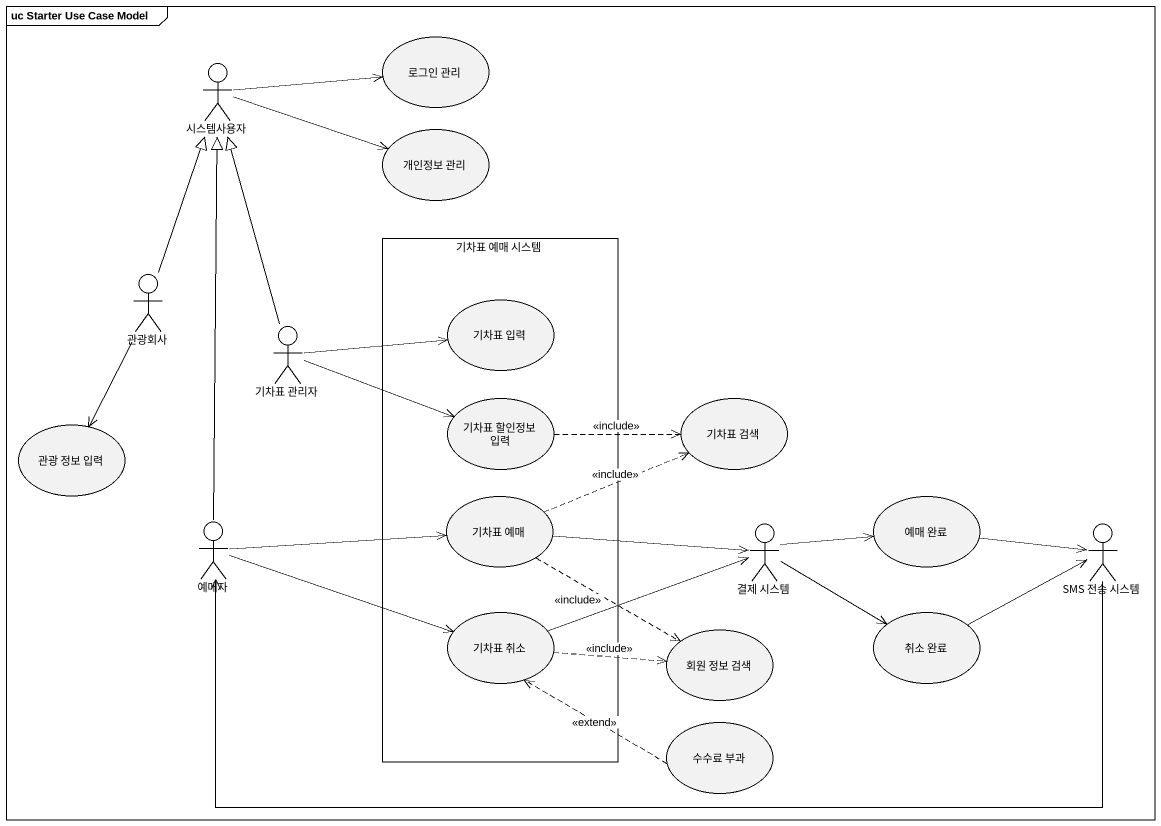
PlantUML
@startuml
mainframe uc Starter Use Case Model
usecase "로그인 관리" as 로그인_관리
actor 시스템사용자
usecase "개인정보 관리" as 개인정보_관리
rectangle "기차표 예매 시스템" as 기차표_예매_시스템 {
  usecase "기차표 입력" as 기차표_입력
  usecase "기차표 할인정보 입력" as 기차표_할인정보_입력
  usecase "기차표 예매" as 기차표_예매
  usecase "기차표 취소" as 기차표_취소
}
actor 관광회사
actor "기차표 관리자" as 기차표_관리자
usecase "관광 정보 입력" as 관광_정보_입력
usecase "기차표 검색" as 기차표_검색
usecase "예매 완료" as 예매_완료
actor 예매자
actor "결제 시스템" as 결제_시스템
actor "SMS 전송 시스템" as SMS_전송_시스템
usecase "회원 정보 검색" as 회원_정보_검색
usecase "취소 완료" as 취소_완료
usecase "수수료 부과" as 수수료_부과
시스템사용자 -right-> 로그인_관리
시스템사용자 -right-> 개인정보_관리
관광회사 -up-|> 시스템사용자
관광회사 --> 관광_정보_입력
기차표_관리자 -up-|> 시스템사용자
기차표_관리자 -right-> 기차표_입력
기차표_관리자 -right-> 기차표_할인정보_입력
기차표_할인정보_입력 .right.> 기차표_검색 : <<include>>
기차표_예매 .right.> 기차표_검색 : <<include>>
기차표_예매 -right-> 결제_시스템
기차표_예매 ..> 회원_정보_검색 : <<include>>
예매_완료 -right-> SMS_전송_시스템
예매자 -up-|> 시스템사용자
예매자 -right-> 기차표_예매
예매자 -right-> 기차표_취소
결제_시스템 -right-> 예매_완료
결제_시스템 -right-> 취소_완료
SMS_전송_시스템 -left-> 예매자
기차표_취소 -right-> 결제_시스템
기차표_취소 .right.> 회원_정보_검색 : <<include>>
취소_완료 -right-> SMS_전송_시스템
수수료_부과 .left.> 기차표_취소 : <<extend>>
@enduml
